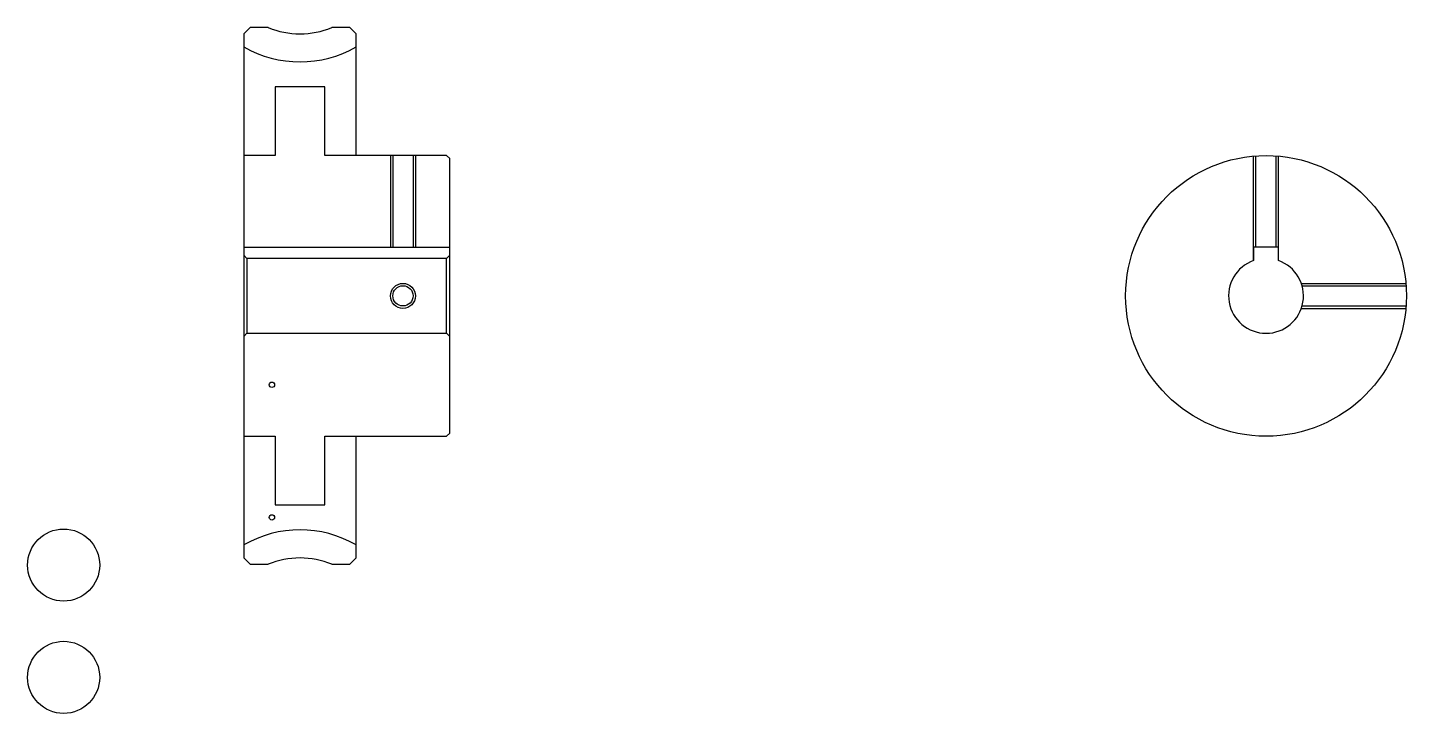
# Model space of a CAD drawing. Header units: metres. Extents: x 75 to 296, y 56 to 166.
import ezdxf

# ---------------------------------------------------------------- set-up
doc = ezdxf.new("R2010")
doc.units = ezdxf.units.M

msp = doc.modelspace()

# ---------------------------------------------------------------- linework, layer by layer
at = {"color": 4}
for p, q in [((109.777779, 130.980545), (142.777771, 130.980545)), ((142.777771, 129.680542), (142.277771, 129.180542)), ((109.777779, 116.68055), (110.277779, 117.18055)), ((142.777771, 116.68055), (142.277771, 117.18055))]:
    msp.add_line(p, q, dxfattribs=at)
for points in [[(113.678757, 166.180542), (110.777779, 166.180542), (109.777779, 165.180542), (109.777779, 116.68055)], [(127.777779, 145.680542), (127.777779, 165.180542), (126.777779, 166.180542), (123.876801, 166.180542)], [(127.777779, 145.680542), (122.777779, 145.680542), (122.777779, 156.680542), (114.777779, 156.680542), (114.777779, 145.680542), (109.777779, 145.680542)], [(127.777779, 100.68055), (142.277771, 100.68055), (142.777771, 101.18055), (142.777771, 145.180542), (142.277771, 145.680542), (127.777779, 145.680542)], [(133.277771, 145.680542), (133.277771, 130.980545)], [(133.657776, 145.680542), (133.657776, 130.980545)], [(136.897781, 145.680542), (136.897781, 130.980545)], [(137.277771, 145.680542), (137.277771, 130.980545)], [(271.611115, 128.837402), (271.611115, 145.591492)], [(271.991119, 130.980545), (271.991119, 145.622162)], [(275.23111, 130.980545), (275.23111, 145.622162)], [(275.611115, 128.837402), (275.611115, 145.591492)], [(275.611115, 128.837402), (275.611115, 130.980545), (271.611115, 130.980545), (271.611115, 128.837402)], [(109.777779, 129.680542), (110.277779, 129.180542), (110.277779, 117.18055), (142.277771, 117.18055), (142.277771, 129.180542), (110.277779, 129.180542)], [(279.267975, 125.18055), (296.022034, 125.18055)], [(279.388275, 124.800552), (296.052704, 124.800552)], [(279.388275, 121.560547), (296.052704, 121.560547)], [(279.267975, 121.18055), (296.022034, 121.18055)], [(109.777779, 116.68055), (109.777779, 81.18055), (110.777779, 80.18055), (113.678757, 80.18055)], [(109.777779, 100.68055), (114.777779, 100.68055), (114.777779, 89.68055), (122.777779, 89.68055), (122.777779, 100.68055), (127.777779, 100.68055)], [(123.876801, 80.18055), (126.777779, 80.18055), (127.777779, 81.18055), (127.777779, 100.68055)]]:
    msp.add_lwpolyline(points, dxfattribs=at)
for centre, radius in [((273.611115, 123.18055), 22.5), ((135.277771, 123.18055), 1.62)]:
    msp.add_circle(centre, radius, dxfattribs=at)
at = {"color": 7}
msp.add_circle((135.277771, 123.18055), 2, dxfattribs=at)
at = {"color": 5}
for centre, radius in [((114.277779, 108.93055), 0.433333), ((114.277779, 87.68055), 0.433333), ((80.888885, 80.041656), 5.777778), ((80.888885, 62.04166), 5.777778)]:
    msp.add_circle(centre, radius, dxfattribs=at)
at = {"color": 4}
for centre, radius, start, end in [((118.777779, 178.680542), 13.5, 247.80839416, 292.19160389), ((118.777779, 178.680542), 18, 240.00000297, 299.99999703), ((273.611115, 123.18055), 6, 109.47122094, 70.52877906), ((118.777779, 67.68055), 18, 60.00000297, 119.99999703), ((118.777779, 67.68055), 13.5, 67.80839611, 112.19160584)]:
    msp.add_arc(centre, radius, start, end, dxfattribs=at)

doc.saveas('drawing.dxf')
